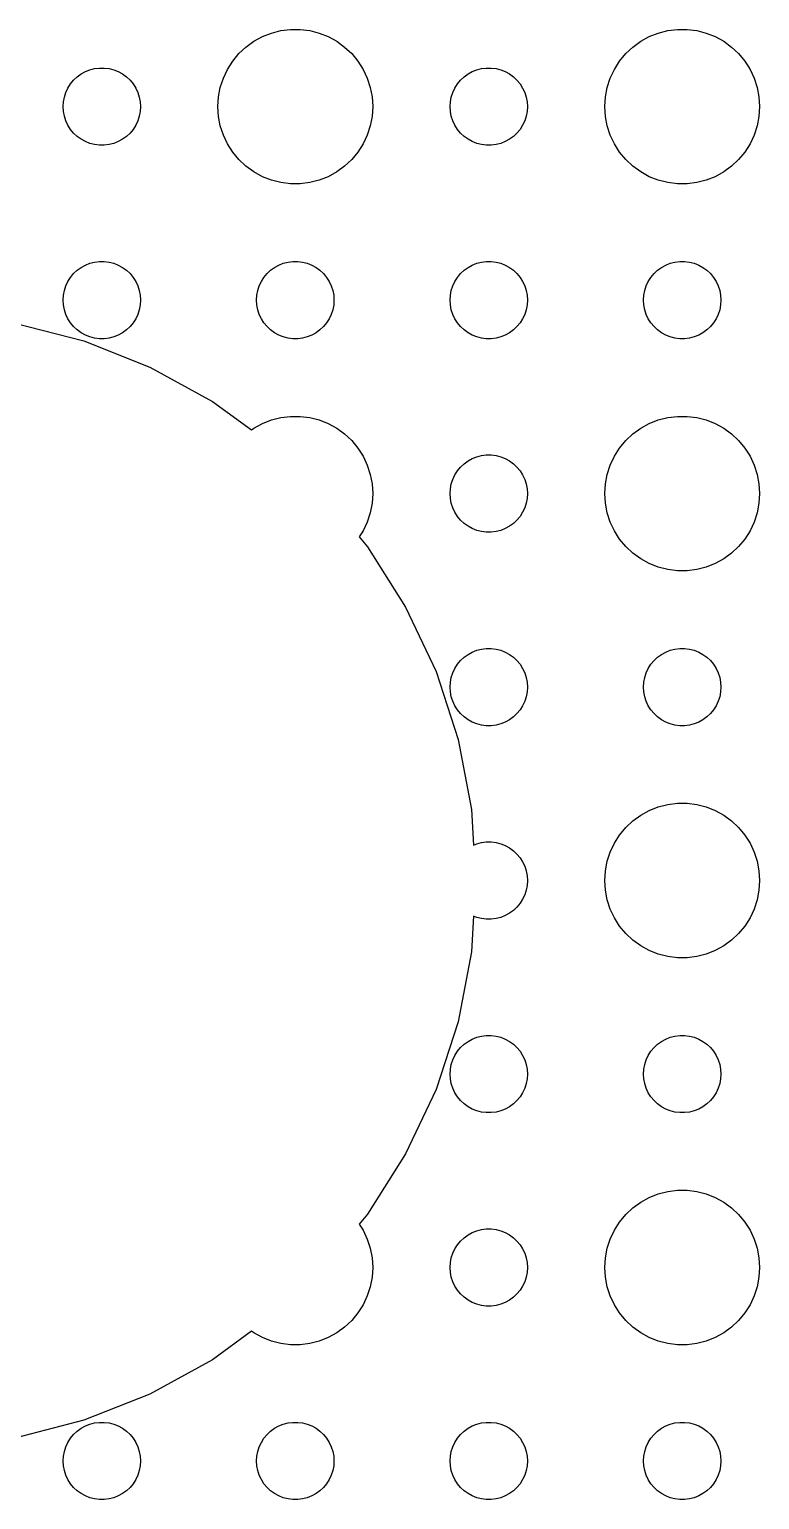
# Model space of a CAD drawing. Header units: metres. Extents: x -97 to 97, y -97 to 97.
# Drawn here: x 4.7 to 33, y -24 to 33 of the extents above; entities that cross this region are included whole.
import ezdxf

# ---------------------------------------------------------------- set-up
doc = ezdxf.new("R2010")
doc.units = ezdxf.units.M

msp = doc.modelspace()

# ---------------------------------------------------------------- linework, layer by layer
for p, q in [((13.0877, 32.3115), (13.3925, 32.533)), ((13.3925, 32.533), (13.7227, 32.7145)), ((13.7227, 32.7145), (14.0729, 32.8532)), ((14.0729, 32.8532), (14.4379, 32.9469)), ((14.4379, 32.9469), (14.8116, 32.9941)), ((14.8116, 32.9941), (15.1884, 32.9941)), ((15.1884, 32.9941), (15.5621, 32.9469)), ((15.5621, 32.9469), (15.927, 32.8532)), ((15.927, 32.8532), (16.2773, 32.7145)), ((16.2773, 32.7145), (16.6075, 32.533)), ((16.6075, 32.533), (16.9123, 32.3115)), ((28.0877, 32.3115), (28.3925, 32.533)), ((28.3925, 32.533), (28.7227, 32.7145)), ((28.7227, 32.7145), (29.0729, 32.8532)), ((29.0729, 32.8532), (29.4379, 32.9469)), ((29.4379, 32.9469), (29.8116, 32.9941)), ((29.8116, 32.9941), (30.1884, 32.9941)), ((30.1884, 32.9941), (30.5621, 32.9469)), ((30.5621, 32.9469), (30.927, 32.8532)), ((30.927, 32.8532), (31.2773, 32.7145)), ((31.2773, 32.7145), (31.6075, 32.533)), ((31.6075, 32.533), (31.9123, 32.3115)), ((12.5729, 31.7634), (12.8131, 32.0536)), ((12.8131, 32.0536), (13.0877, 32.3115)), ((16.9123, 32.3115), (17.1869, 32.0536)), ((17.1869, 32.0536), (17.427, 31.7634)), ((27.5729, 31.7634), (27.8131, 32.0536)), ((27.8131, 32.0536), (28.0877, 32.3115)), ((31.9123, 32.3115), (32.1869, 32.0536)), ((32.1869, 32.0536), (32.427, 31.7634)), ((6.69626, 31.2665), (6.86133, 31.3572)), ((6.86133, 31.3572), (7.03647, 31.4266)), ((7.03647, 31.4266), (7.21892, 31.4734)), ((7.21892, 31.4734), (7.40581, 31.497)), ((7.40581, 31.497), (7.59418, 31.497)), ((7.59418, 31.497), (7.78107, 31.4734)), ((7.78107, 31.4734), (7.96352, 31.4266)), ((7.96352, 31.4266), (8.13866, 31.3572)), ((8.13866, 31.3572), (8.30373, 31.2665)), ((12.2107, 31.1044), (12.3711, 31.4453)), ((12.3711, 31.4453), (12.5729, 31.7634)), ((17.427, 31.7634), (17.6289, 31.4453)), ((17.6289, 31.4453), (17.7893, 31.1044)), ((21.6963, 31.2665), (21.8613, 31.3572)), ((21.8613, 31.3572), (22.0365, 31.4266)), ((22.0365, 31.4266), (22.2189, 31.4734)), ((22.2189, 31.4734), (22.4058, 31.497)), ((22.4058, 31.497), (22.5942, 31.497)), ((22.5942, 31.497), (22.7811, 31.4734)), ((22.7811, 31.4734), (22.9635, 31.4266)), ((22.9635, 31.4266), (23.1387, 31.3572)), ((23.1387, 31.3572), (23.3037, 31.2665)), ((27.2107, 31.1044), (27.3711, 31.4453)), ((27.3711, 31.4453), (27.5729, 31.7634)), ((32.427, 31.7634), (32.6289, 31.4453)), ((32.6289, 31.4453), (32.7893, 31.1044)), ((6.18553, 30.7226), (6.28647, 30.8817)), ((6.28647, 30.8817), (6.40654, 31.0268)), ((6.40654, 31.0268), (6.54385, 31.1558)), ((6.54385, 31.1558), (6.69626, 31.2665)), ((8.30373, 31.2665), (8.45613, 31.1558)), ((8.45613, 31.1558), (8.59344, 31.0268)), ((8.59344, 31.0268), (8.71352, 30.8817)), ((8.71352, 30.8817), (8.81445, 30.7226)), ((12.0942, 30.7461), (12.2107, 31.1044)), ((17.7893, 31.1044), (17.9057, 30.7461)), ((21.1855, 30.7226), (21.2865, 30.8817)), ((21.2865, 30.8817), (21.4065, 31.0268)), ((21.4065, 31.0268), (21.5439, 31.1558)), ((21.5439, 31.1558), (21.6963, 31.2665)), ((23.3037, 31.2665), (23.4561, 31.1558)), ((23.4561, 31.1558), (23.5934, 31.0268)), ((23.5934, 31.0268), (23.7135, 30.8817)), ((23.7135, 30.8817), (23.8145, 30.7226)), ((27.0942, 30.7461), (27.2107, 31.1044)), ((32.7893, 31.1044), (32.9057, 30.7461)), ((6.01183, 30.188), (6.04712, 30.373)), ((6.04712, 30.373), (6.10533, 30.5522)), ((6.10533, 30.5522), (6.18553, 30.7226)), ((8.81445, 30.7226), (8.89465, 30.5522)), ((8.89465, 30.5522), (8.95287, 30.373)), ((8.95287, 30.373), (8.98816, 30.188)), ((12, 30), (12.0237, 30.376)), ((12.0237, 30.376), (12.0942, 30.7461)), ((17.9057, 30.7461), (17.9763, 30.376)), ((17.9763, 30.376), (18, 30)), ((21.0118, 30.188), (21.0471, 30.373)), ((21.0471, 30.373), (21.1053, 30.5522)), ((21.1053, 30.5522), (21.1855, 30.7226)), ((23.8145, 30.7226), (23.8947, 30.5522)), ((23.8947, 30.5522), (23.9529, 30.373)), ((23.9529, 30.373), (23.9882, 30.188)), ((27, 30), (27.0237, 30.376)), ((27.0237, 30.376), (27.0942, 30.7461)), ((32.9057, 30.7461), (32.9763, 30.376)), ((32.9763, 30.376), (33, 30)), ((6, 30), (6.01183, 30.188)), ((6.01183, 29.812), (6, 30)), ((6.04712, 29.627), (6.01183, 29.812)), ((8.98816, 29.812), (8.95287, 29.627)), ((8.98816, 30.188), (9, 30)), ((9, 30), (8.98816, 29.812)), ((12.0237, 29.624), (12, 30)), ((18, 30), (17.9763, 29.624)), ((21, 30), (21.0118, 30.188)), ((21.0118, 29.812), (21, 30)), ((21.0471, 29.627), (21.0118, 29.812)), ((23.9882, 29.812), (23.9529, 29.627)), ((23.9882, 30.188), (24, 30)), ((24, 30), (23.9882, 29.812)), ((27.0237, 29.624), (27, 30)), ((33, 30), (32.9763, 29.624)), ((6.10533, 29.4478), (6.04712, 29.627)), ((6.18553, 29.2774), (6.10533, 29.4478)), ((6.28647, 29.1183), (6.18553, 29.2774)), ((6.40654, 28.9732), (6.28647, 29.1183)), ((8.71352, 29.1183), (8.59344, 28.9732)), ((8.81445, 29.2774), (8.71352, 29.1183)), ((8.89465, 29.4478), (8.81445, 29.2774)), ((8.95287, 29.627), (8.89465, 29.4478)), ((12.0942, 29.2539), (12.0237, 29.624)), ((12.2107, 28.8956), (12.0942, 29.2539)), ((17.9057, 29.2539), (17.7893, 28.8956)), ((17.9763, 29.624), (17.9057, 29.2539)), ((21.1053, 29.4478), (21.0471, 29.627)), ((21.1855, 29.2774), (21.1053, 29.4478)), ((21.2865, 29.1183), (21.1855, 29.2774)), ((21.4065, 28.9732), (21.2865, 29.1183)), ((23.7135, 29.1183), (23.5934, 28.9732)), ((23.8145, 29.2774), (23.7135, 29.1183)), ((23.8947, 29.4478), (23.8145, 29.2774)), ((23.9529, 29.627), (23.8947, 29.4478)), ((27.0942, 29.2539), (27.0237, 29.624)), ((27.2107, 28.8956), (27.0942, 29.2539)), ((32.9057, 29.2539), (32.7893, 28.8956)), ((32.9763, 29.624), (32.9057, 29.2539)), ((6.54385, 28.8442), (6.40654, 28.9732)), ((6.69626, 28.7335), (6.54385, 28.8442)), ((6.86133, 28.6427), (6.69626, 28.7335)), ((7.03647, 28.5734), (6.86133, 28.6427)), ((7.21892, 28.5266), (7.03647, 28.5734)), ((7.40581, 28.503), (7.21892, 28.5266)), ((7.59418, 28.503), (7.40581, 28.503)), ((7.78107, 28.5266), (7.59418, 28.503)), ((7.96352, 28.5734), (7.78107, 28.5266)), ((8.13866, 28.6427), (7.96352, 28.5734)), ((8.30373, 28.7335), (8.13866, 28.6427)), ((8.45613, 28.8442), (8.30373, 28.7335)), ((8.59344, 28.9732), (8.45613, 28.8442)), ((12.3711, 28.5547), (12.2107, 28.8956)), ((12.5729, 28.2366), (12.3711, 28.5547)), ((17.6289, 28.5547), (17.427, 28.2366)), ((17.7893, 28.8956), (17.6289, 28.5547)), ((21.5439, 28.8442), (21.4065, 28.9732)), ((21.6963, 28.7335), (21.5439, 28.8442)), ((21.8613, 28.6427), (21.6963, 28.7335)), ((22.0365, 28.5734), (21.8613, 28.6427)), ((22.2189, 28.5266), (22.0365, 28.5734)), ((22.4058, 28.503), (22.2189, 28.5266)), ((22.5942, 28.503), (22.4058, 28.503)), ((22.7811, 28.5266), (22.5942, 28.503)), ((22.9635, 28.5734), (22.7811, 28.5266)), ((23.1387, 28.6427), (22.9635, 28.5734)), ((23.3037, 28.7335), (23.1387, 28.6427)), ((23.4561, 28.8442), (23.3037, 28.7335)), ((23.5934, 28.9732), (23.4561, 28.8442)), ((27.3711, 28.5547), (27.2107, 28.8956)), ((27.5729, 28.2366), (27.3711, 28.5547)), ((32.6289, 28.5547), (32.427, 28.2366)), ((32.7893, 28.8956), (32.6289, 28.5547)), ((12.8131, 27.9464), (12.5729, 28.2366)), ((13.0877, 27.6884), (12.8131, 27.9464)), ((17.1869, 27.9464), (16.9123, 27.6884)), ((17.427, 28.2366), (17.1869, 27.9464)), ((27.8131, 27.9464), (27.5729, 28.2366)), ((28.0877, 27.6884), (27.8131, 27.9464)), ((32.1869, 27.9464), (31.9123, 27.6884)), ((32.427, 28.2366), (32.1869, 27.9464)), ((13.3925, 27.467), (13.0877, 27.6884)), ((13.7227, 27.2855), (13.3925, 27.467)), ((16.6075, 27.467), (16.2773, 27.2855)), ((16.9123, 27.6884), (16.6075, 27.467)), ((28.3925, 27.467), (28.0877, 27.6884)), ((28.7227, 27.2855), (28.3925, 27.467)), ((31.6075, 27.467), (31.2773, 27.2855)), ((31.9123, 27.6884), (31.6075, 27.467)), ((14.0729, 27.1468), (13.7227, 27.2855)), ((14.4379, 27.0531), (14.0729, 27.1468)), ((14.8116, 27.0059), (14.4379, 27.0531)), ((15.1884, 27.0059), (14.8116, 27.0059)), ((15.5621, 27.0531), (15.1884, 27.0059)), ((15.927, 27.1468), (15.5621, 27.0531)), ((16.2773, 27.2855), (15.927, 27.1468)), ((29.0729, 27.1468), (28.7227, 27.2855)), ((29.4379, 27.0531), (29.0729, 27.1468)), ((29.8116, 27.0059), (29.4379, 27.0531)), ((30.1884, 27.0059), (29.8116, 27.0059)), ((30.5621, 27.0531), (30.1884, 27.0059)), ((30.927, 27.1468), (30.5621, 27.0531)), ((31.2773, 27.2855), (30.927, 27.1468)), ((7.03647, 23.9266), (7.21892, 23.9734)), ((7.21892, 23.9734), (7.40581, 23.997)), ((7.40581, 23.997), (7.59418, 23.997)), ((7.59418, 23.997), (7.78107, 23.9734)), ((7.78107, 23.9734), (7.96352, 23.9266)), ((14.5365, 23.9266), (14.7189, 23.9734)), ((14.7189, 23.9734), (14.9058, 23.997)), ((14.9058, 23.997), (15.0942, 23.997)), ((15.0942, 23.997), (15.2811, 23.9734)), ((15.2811, 23.9734), (15.4635, 23.9266)), ((22.0365, 23.9266), (22.2189, 23.9734)), ((22.2189, 23.9734), (22.4058, 23.997)), ((22.4058, 23.997), (22.5942, 23.997)), ((22.5942, 23.997), (22.7811, 23.9734)), ((22.7811, 23.9734), (22.9635, 23.9266)), ((29.5365, 23.9266), (29.7189, 23.9734)), ((29.7189, 23.9734), (29.9058, 23.997)), ((29.9058, 23.997), (30.0942, 23.997)), ((30.0942, 23.997), (30.2811, 23.9734)), ((30.2811, 23.9734), (30.4635, 23.9266)), ((6.18553, 23.2226), (6.28647, 23.3817)), ((6.28647, 23.3817), (6.40654, 23.5268)), ((6.40654, 23.5268), (6.54385, 23.6558)), ((6.54385, 23.6558), (6.69626, 23.7665)), ((6.69626, 23.7665), (6.86133, 23.8572)), ((6.86133, 23.8572), (7.03647, 23.9266)), ((7.96352, 23.9266), (8.13866, 23.8572)), ((8.13866, 23.8572), (8.30373, 23.7665)), ((8.30373, 23.7665), (8.45613, 23.6558)), ((8.45613, 23.6558), (8.59344, 23.5268)), ((8.59344, 23.5268), (8.71352, 23.3817)), ((8.71352, 23.3817), (8.81445, 23.2226)), ((13.6855, 23.2226), (13.7865, 23.3817)), ((13.7865, 23.3817), (13.9065, 23.5268)), ((13.9065, 23.5268), (14.0439, 23.6558)), ((14.0439, 23.6558), (14.1963, 23.7665)), ((14.1963, 23.7665), (14.3613, 23.8572)), ((14.3613, 23.8572), (14.5365, 23.9266)), ((15.4635, 23.9266), (15.6387, 23.8572)), ((15.6387, 23.8572), (15.8037, 23.7665)), ((15.8037, 23.7665), (15.9561, 23.6558)), ((15.9561, 23.6558), (16.0934, 23.5268)), ((16.0934, 23.5268), (16.2135, 23.3817)), ((16.2135, 23.3817), (16.3145, 23.2226)), ((21.1855, 23.2226), (21.2865, 23.3817)), ((21.2865, 23.3817), (21.4065, 23.5268)), ((21.4065, 23.5268), (21.5439, 23.6558)), ((21.5439, 23.6558), (21.6963, 23.7665)), ((21.6963, 23.7665), (21.8613, 23.8572)), ((21.8613, 23.8572), (22.0365, 23.9266)), ((22.9635, 23.9266), (23.1387, 23.8572)), ((23.1387, 23.8572), (23.3037, 23.7665)), ((23.3037, 23.7665), (23.4561, 23.6558)), ((23.4561, 23.6558), (23.5934, 23.5268)), ((23.5934, 23.5268), (23.7135, 23.3817)), ((23.7135, 23.3817), (23.8145, 23.2226)), ((28.6855, 23.2226), (28.7865, 23.3817)), ((28.7865, 23.3817), (28.9065, 23.5268)), ((28.9065, 23.5268), (29.0439, 23.6558)), ((29.0439, 23.6558), (29.1963, 23.7665)), ((29.1963, 23.7665), (29.3613, 23.8572)), ((29.3613, 23.8572), (29.5365, 23.9266)), ((30.4635, 23.9266), (30.6387, 23.8572)), ((30.6387, 23.8572), (30.8037, 23.7665)), ((30.8037, 23.7665), (30.9561, 23.6558)), ((30.9561, 23.6558), (31.0934, 23.5268)), ((31.0934, 23.5268), (31.2135, 23.3817)), ((31.2135, 23.3817), (31.3145, 23.2226)), ((6.01183, 22.688), (6.04712, 22.873)), ((6.04712, 22.873), (6.10533, 23.0522)), ((6.10533, 23.0522), (6.18553, 23.2226)), ((8.81445, 23.2226), (8.89465, 23.0522)), ((8.89465, 23.0522), (8.95287, 22.873)), ((8.95287, 22.873), (8.98816, 22.688)), ((13.5118, 22.688), (13.5471, 22.873)), ((13.5471, 22.873), (13.6053, 23.0522)), ((13.6053, 23.0522), (13.6855, 23.2226)), ((16.3145, 23.2226), (16.3947, 23.0522)), ((16.3947, 23.0522), (16.4529, 22.873)), ((16.4529, 22.873), (16.4882, 22.688)), ((21.0118, 22.688), (21.0471, 22.873)), ((21.0471, 22.873), (21.1053, 23.0522)), ((21.1053, 23.0522), (21.1855, 23.2226)), ((23.8145, 23.2226), (23.8947, 23.0522)), ((23.8947, 23.0522), (23.9529, 22.873)), ((23.9529, 22.873), (23.9882, 22.688)), ((28.5118, 22.688), (28.5471, 22.873)), ((28.5471, 22.873), (28.6053, 23.0522)), ((28.6053, 23.0522), (28.6855, 23.2226)), ((31.3145, 23.2226), (31.3947, 23.0522)), ((31.3947, 23.0522), (31.4529, 22.873)), ((31.4529, 22.873), (31.4882, 22.688)), ((6, 22.5), (6.01183, 22.688)), ((6.01183, 22.312), (6, 22.5)), ((6.04712, 22.127), (6.01183, 22.312)), ((8.98816, 22.312), (8.95287, 22.127)), ((8.98816, 22.688), (9, 22.5)), ((9, 22.5), (8.98816, 22.312)), ((13.5, 22.5), (13.5118, 22.688)), ((13.5118, 22.312), (13.5, 22.5)), ((13.5471, 22.127), (13.5118, 22.312)), ((16.4882, 22.312), (16.4529, 22.127)), ((16.4882, 22.688), (16.5, 22.5)), ((16.5, 22.5), (16.4882, 22.312)), ((21, 22.5), (21.0118, 22.688)), ((21.0118, 22.312), (21, 22.5)), ((21.0471, 22.127), (21.0118, 22.312)), ((23.9882, 22.312), (23.9529, 22.127)), ((23.9882, 22.688), (24, 22.5)), ((24, 22.5), (23.9882, 22.312)), ((28.5, 22.5), (28.5118, 22.688)), ((28.5118, 22.312), (28.5, 22.5)), ((28.5471, 22.127), (28.5118, 22.312)), ((31.4882, 22.312), (31.4529, 22.127)), ((31.4882, 22.688), (31.5, 22.5)), ((31.5, 22.5), (31.4882, 22.312)), ((6.10533, 21.9478), (6.04712, 22.127)), ((6.18553, 21.7774), (6.10533, 21.9478)), ((6.28647, 21.6183), (6.18553, 21.7774)), ((8.81445, 21.7774), (8.71352, 21.6183)), ((8.89465, 21.9478), (8.81445, 21.7774)), ((8.95287, 22.127), (8.89465, 21.9478)), ((13.6053, 21.9478), (13.5471, 22.127)), ((13.6855, 21.7774), (13.6053, 21.9478)), ((13.7865, 21.6183), (13.6855, 21.7774)), ((16.3145, 21.7774), (16.2135, 21.6183)), ((16.3947, 21.9478), (16.3145, 21.7774)), ((16.4529, 22.127), (16.3947, 21.9478)), ((21.1053, 21.9478), (21.0471, 22.127)), ((21.1855, 21.7774), (21.1053, 21.9478)), ((21.2865, 21.6183), (21.1855, 21.7774)), ((23.8145, 21.7774), (23.7135, 21.6183)), ((23.8947, 21.9478), (23.8145, 21.7774)), ((23.9529, 22.127), (23.8947, 21.9478)), ((28.6053, 21.9478), (28.5471, 22.127)), ((28.6855, 21.7774), (28.6053, 21.9478)), ((28.7865, 21.6183), (28.6855, 21.7774)), ((31.3145, 21.7774), (31.2135, 21.6183)), ((31.3947, 21.9478), (31.3145, 21.7774)), ((31.4529, 22.127), (31.3947, 21.9478)), ((4.12238, 21.6103), (6.79837, 20.9232)), ((6.40654, 21.4732), (6.28647, 21.6183)), ((6.54385, 21.3442), (6.40654, 21.4732)), ((6.69626, 21.2335), (6.54385, 21.3442)), ((6.86133, 21.1427), (6.69626, 21.2335)), ((7.03647, 21.0734), (6.86133, 21.1427)), ((8.13866, 21.1427), (7.96352, 21.0734)), ((8.30373, 21.2335), (8.13866, 21.1427)), ((8.45613, 21.3442), (8.30373, 21.2335)), ((8.59344, 21.4732), (8.45613, 21.3442)), ((8.71352, 21.6183), (8.59344, 21.4732)), ((13.9065, 21.4732), (13.7865, 21.6183)), ((14.0439, 21.3442), (13.9065, 21.4732)), ((14.1963, 21.2335), (14.0439, 21.3442)), ((14.3613, 21.1427), (14.1963, 21.2335)), ((14.5365, 21.0734), (14.3613, 21.1427)), ((15.6387, 21.1427), (15.4635, 21.0734)), ((15.8037, 21.2335), (15.6387, 21.1427)), ((15.9561, 21.3442), (15.8037, 21.2335)), ((16.0934, 21.4732), (15.9561, 21.3442)), ((16.2135, 21.6183), (16.0934, 21.4732)), ((21.4065, 21.4732), (21.2865, 21.6183)), ((21.5439, 21.3442), (21.4065, 21.4732)), ((21.6963, 21.2335), (21.5439, 21.3442)), ((21.8613, 21.1427), (21.6963, 21.2335)), ((22.0365, 21.0734), (21.8613, 21.1427)), ((23.1387, 21.1427), (22.9635, 21.0734)), ((23.3037, 21.2335), (23.1387, 21.1427)), ((23.4561, 21.3442), (23.3037, 21.2335)), ((23.5934, 21.4732), (23.4561, 21.3442)), ((23.7135, 21.6183), (23.5934, 21.4732)), ((28.9065, 21.4732), (28.7865, 21.6183)), ((29.0439, 21.3442), (28.9065, 21.4732)), ((29.1963, 21.2335), (29.0439, 21.3442)), ((29.3613, 21.1427), (29.1963, 21.2335)), ((29.5365, 21.0734), (29.3613, 21.1427)), ((30.6387, 21.1427), (30.4635, 21.0734)), ((30.8037, 21.2335), (30.6387, 21.1427)), ((30.9561, 21.3442), (30.8037, 21.2335)), ((31.0934, 21.4732), (30.9561, 21.3442)), ((31.2135, 21.6183), (31.0934, 21.4732)), ((6.79837, 20.9232), (9.36714, 19.9062)), ((7.21892, 21.0266), (7.03647, 21.0734)), ((7.40581, 21.003), (7.21892, 21.0266)), ((7.59418, 21.003), (7.40581, 21.003)), ((7.78107, 21.0266), (7.59418, 21.003)), ((7.96352, 21.0734), (7.78107, 21.0266)), ((14.7189, 21.0266), (14.5365, 21.0734)), ((14.9058, 21.003), (14.7189, 21.0266)), ((15.0942, 21.003), (14.9058, 21.003)), ((15.2811, 21.0266), (15.0942, 21.003)), ((15.4635, 21.0734), (15.2811, 21.0266)), ((22.2189, 21.0266), (22.0365, 21.0734)), ((22.4058, 21.003), (22.2189, 21.0266)), ((22.5942, 21.003), (22.4058, 21.003)), ((22.7811, 21.0266), (22.5942, 21.003)), ((22.9635, 21.0734), (22.7811, 21.0266)), ((29.7189, 21.0266), (29.5365, 21.0734)), ((29.9058, 21.003), (29.7189, 21.0266)), ((30.0942, 21.003), (29.9058, 21.003)), ((30.2811, 21.0266), (30.0942, 21.003)), ((30.4635, 21.0734), (30.2811, 21.0266)), ((9.36714, 19.9062), (11.7882, 18.5752)), ((11.7882, 18.5752), (13.3076, 17.4713)), ((13.3925, 17.533), (13.7227, 17.7145)), ((13.7227, 17.7145), (14.0729, 17.8532)), ((14.0729, 17.8532), (14.4379, 17.9469)), ((14.4379, 17.9469), (14.8116, 17.9941)), ((14.8116, 17.9941), (15.1884, 17.9941)), ((15.1884, 17.9941), (15.5621, 17.9469)), ((15.5621, 17.9469), (15.927, 17.8532)), ((15.927, 17.8532), (16.2773, 17.7145)), ((16.2773, 17.7145), (16.6075, 17.533)), ((28.3925, 17.533), (28.7227, 17.7145)), ((28.7227, 17.7145), (29.0729, 17.8532)), ((29.0729, 17.8532), (29.4379, 17.9469)), ((29.4379, 17.9469), (29.8116, 17.9941)), ((29.8116, 17.9941), (30.1884, 17.9941)), ((30.1884, 17.9941), (30.5621, 17.9469)), ((30.5621, 17.9469), (30.927, 17.8532)), ((30.927, 17.8532), (31.2773, 17.7145)), ((31.2773, 17.7145), (31.6075, 17.533)), ((13.3076, 17.4713), (13.3925, 17.533)), ((16.6075, 17.533), (16.9123, 17.3115)), ((16.9123, 17.3115), (17.1869, 17.0536)), ((27.8131, 17.0536), (28.0877, 17.3115)), ((28.0877, 17.3115), (28.3925, 17.533)), ((31.6075, 17.533), (31.9123, 17.3115)), ((31.9123, 17.3115), (32.1869, 17.0536)), ((17.1869, 17.0536), (17.427, 16.7634)), ((17.427, 16.7634), (17.6289, 16.4453)), ((27.3711, 16.4453), (27.5729, 16.7634)), ((27.5729, 16.7634), (27.8131, 17.0536)), ((32.1869, 17.0536), (32.427, 16.7634)), ((32.427, 16.7634), (32.6289, 16.4453)), ((17.6289, 16.4453), (17.7893, 16.1044)), ((17.7893, 16.1044), (17.9057, 15.7461)), ((21.2865, 15.8817), (21.4065, 16.0268)), ((21.4065, 16.0268), (21.5439, 16.1558)), ((21.5439, 16.1558), (21.6963, 16.2665)), ((21.6963, 16.2665), (21.8613, 16.3572)), ((21.8613, 16.3572), (22.0365, 16.4266)), ((22.0365, 16.4266), (22.2189, 16.4734)), ((22.2189, 16.4734), (22.4058, 16.497)), ((22.4058, 16.497), (22.5942, 16.497)), ((22.5942, 16.497), (22.7811, 16.4734)), ((22.7811, 16.4734), (22.9635, 16.4266)), ((22.9635, 16.4266), (23.1387, 16.3572)), ((23.1387, 16.3572), (23.3037, 16.2665)), ((23.3037, 16.2665), (23.4561, 16.1558)), ((23.4561, 16.1558), (23.5934, 16.0268)), ((23.5934, 16.0268), (23.7135, 15.8817)), ((27.0942, 15.7461), (27.2107, 16.1044)), ((27.2107, 16.1044), (27.3711, 16.4453)), ((32.6289, 16.4453), (32.7893, 16.1044)), ((32.7893, 16.1044), (32.9057, 15.7461)), ((17.9057, 15.7461), (17.9763, 15.376)), ((21.0471, 15.373), (21.1053, 15.5522)), ((21.1053, 15.5522), (21.1855, 15.7226)), ((21.1855, 15.7226), (21.2865, 15.8817)), ((23.7135, 15.8817), (23.8145, 15.7226)), ((23.8145, 15.7226), (23.8947, 15.5522)), ((23.8947, 15.5522), (23.9529, 15.373)), ((27.0237, 15.376), (27.0942, 15.7461)), ((32.9057, 15.7461), (32.9763, 15.376)), ((17.9763, 15.376), (18, 15)), ((18, 15), (17.9763, 14.624)), ((21, 15), (21.0118, 15.188)), ((21.0118, 14.812), (21, 15)), ((21.0118, 15.188), (21.0471, 15.373)), ((23.9529, 15.373), (23.9882, 15.188)), ((23.9882, 15.188), (24, 15)), ((24, 15), (23.9882, 14.812)), ((27, 15), (27.0237, 15.376)), ((27.0237, 14.624), (27, 15)), ((32.9763, 15.376), (33, 15)), ((33, 15), (32.9763, 14.624)), ((17.9057, 14.2539), (17.7893, 13.8956)), ((17.9763, 14.624), (17.9057, 14.2539)), ((21.0471, 14.627), (21.0118, 14.812)), ((21.1053, 14.4478), (21.0471, 14.627)), ((21.1855, 14.2774), (21.1053, 14.4478)), ((21.2865, 14.1183), (21.1855, 14.2774)), ((23.8145, 14.2774), (23.7135, 14.1183)), ((23.8947, 14.4478), (23.8145, 14.2774)), ((23.9529, 14.627), (23.8947, 14.4478)), ((23.9882, 14.812), (23.9529, 14.627)), ((27.0942, 14.2539), (27.0237, 14.624)), ((27.2107, 13.8956), (27.0942, 14.2539)), ((32.9057, 14.2539), (32.7893, 13.8956)), ((32.9763, 14.624), (32.9057, 14.2539)), ((17.7893, 13.8956), (17.6289, 13.5547)), ((21.4065, 13.9732), (21.2865, 14.1183)), ((21.5439, 13.8442), (21.4065, 13.9732)), ((21.6963, 13.7335), (21.5439, 13.8442)), ((21.8613, 13.6427), (21.6963, 13.7335)), ((23.3037, 13.7335), (23.1387, 13.6427)), ((23.4561, 13.8442), (23.3037, 13.7335)), ((23.5934, 13.9732), (23.4561, 13.8442)), ((23.7135, 14.1183), (23.5934, 13.9732)), ((27.3711, 13.5547), (27.2107, 13.8956)), ((32.7893, 13.8956), (32.6289, 13.5547)), ((17.6289, 13.5547), (17.4786, 13.3178)), ((17.4786, 13.3178), (17.7984, 12.9313)), ((22.0365, 13.5734), (21.8613, 13.6427)), ((22.2189, 13.5266), (22.0365, 13.5734)), ((22.4058, 13.5029), (22.2189, 13.5266)), ((22.5942, 13.5029), (22.4058, 13.5029)), ((22.7811, 13.5266), (22.5942, 13.5029)), ((22.9635, 13.5734), (22.7811, 13.5266)), ((23.1387, 13.6427), (22.9635, 13.5734)), ((27.5729, 13.2366), (27.3711, 13.5547)), ((27.8131, 12.9464), (27.5729, 13.2366)), ((32.427, 13.2366), (32.1869, 12.9464)), ((32.6289, 13.5547), (32.427, 13.2366)), ((17.7984, 12.9313), (19.2787, 10.5986)), ((28.0877, 12.6884), (27.8131, 12.9464)), ((28.3925, 12.467), (28.0877, 12.6884)), ((31.9123, 12.6884), (31.6075, 12.467)), ((32.1869, 12.9464), (31.9123, 12.6884)), ((28.7227, 12.2855), (28.3925, 12.467)), ((29.0729, 12.1468), (28.7227, 12.2855)), ((29.4379, 12.0531), (29.0729, 12.1468)), ((29.8116, 12.0059), (29.4379, 12.0531)), ((30.1884, 12.0059), (29.8116, 12.0059)), ((30.5621, 12.0531), (30.1884, 12.0059)), ((30.927, 12.1468), (30.5621, 12.0531)), ((31.2773, 12.2855), (30.927, 12.1468)), ((31.6075, 12.467), (31.2773, 12.2855)), ((19.2787, 10.5986), (20.4551, 8.09874)), ((21.4065, 8.52681), (21.5439, 8.65576)), ((21.5439, 8.65576), (21.6963, 8.76648)), ((21.6963, 8.76648), (21.8613, 8.85724)), ((21.8613, 8.85724), (22.0365, 8.92657)), ((22.0365, 8.92657), (22.2189, 8.97342)), ((22.2189, 8.97342), (22.4058, 8.99704)), ((22.4058, 8.99704), (22.5942, 8.99704)), ((22.5942, 8.99704), (22.7811, 8.97342)), ((22.7811, 8.97342), (22.9635, 8.92657)), ((22.9635, 8.92657), (23.1387, 8.85724)), ((23.1387, 8.85724), (23.3037, 8.76648)), ((23.3037, 8.76648), (23.4561, 8.65576)), ((23.4561, 8.65576), (23.5934, 8.52681)), ((28.9065, 8.52681), (29.0439, 8.65576)), ((29.0439, 8.65576), (29.1963, 8.76648)), ((29.1963, 8.76648), (29.3613, 8.85724)), ((29.3613, 8.85724), (29.5365, 8.92657)), ((29.5365, 8.92657), (29.7189, 8.97342)), ((29.7189, 8.97342), (29.9058, 8.99704)), ((29.9058, 8.99704), (30.0942, 8.99704)), ((30.0942, 8.99704), (30.2811, 8.97342)), ((30.2811, 8.97342), (30.4635, 8.92657)), ((30.4635, 8.92657), (30.6387, 8.85724)), ((30.6387, 8.85724), (30.8037, 8.76648)), ((30.8037, 8.76648), (30.9561, 8.65576)), ((30.9561, 8.65576), (31.0934, 8.52681)), ((20.4551, 8.09874), (21.3088, 5.47118)), ((21.0471, 7.87303), (21.1053, 8.05219)), ((21.1053, 8.05219), (21.1855, 8.22263)), ((21.1855, 8.22263), (21.2865, 8.38167)), ((21.2865, 8.38167), (21.4065, 8.52681)), ((23.5934, 8.52681), (23.7135, 8.38167)), ((23.7135, 8.38167), (23.8145, 8.22263)), ((23.8145, 8.22263), (23.8947, 8.05219)), ((23.8947, 8.05219), (23.9529, 7.87303)), ((28.5471, 7.87303), (28.6053, 8.05219)), ((28.6053, 8.05219), (28.6855, 8.22263)), ((28.6855, 8.22263), (28.7865, 8.38167)), ((28.7865, 8.38167), (28.9065, 8.52681)), ((31.0934, 8.52681), (31.2135, 8.38167)), ((31.2135, 8.38167), (31.3145, 8.22263)), ((31.3145, 8.22263), (31.3947, 8.05219)), ((31.3947, 8.05219), (31.4529, 7.87303)), ((21, 7.5), (21.0118, 7.68799)), ((21.0118, 7.312), (21, 7.5)), ((21.0118, 7.68799), (21.0471, 7.87303)), ((23.9529, 7.87303), (23.9882, 7.68799)), ((23.9882, 7.68799), (24, 7.5)), ((24, 7.5), (23.9882, 7.312)), ((28.5, 7.5), (28.5118, 7.68799)), ((28.5118, 7.312), (28.5, 7.5)), ((28.5118, 7.68799), (28.5471, 7.87303)), ((31.4529, 7.87303), (31.4882, 7.68799)), ((31.4882, 7.68799), (31.5, 7.5)), ((31.5, 7.5), (31.4882, 7.312)), ((21.0471, 7.12695), (21.0118, 7.312)), ((21.1053, 6.9478), (21.0471, 7.12695)), ((21.1855, 6.77736), (21.1053, 6.9478)), ((23.8947, 6.9478), (23.8145, 6.77736)), ((23.9529, 7.12695), (23.8947, 6.9478)), ((23.9882, 7.312), (23.9529, 7.12695)), ((28.5471, 7.12695), (28.5118, 7.312)), ((28.6053, 6.9478), (28.5471, 7.12695)), ((28.6855, 6.77736), (28.6053, 6.9478)), ((31.3947, 6.9478), (31.3145, 6.77736)), ((31.4529, 7.12695), (31.3947, 6.9478)), ((31.4882, 7.312), (31.4529, 7.12695)), ((21.2865, 6.61832), (21.1855, 6.77736)), ((21.4065, 6.47318), (21.2865, 6.61832)), ((21.5439, 6.34422), (21.4065, 6.47318)), ((21.6963, 6.23351), (21.5439, 6.34422)), ((23.4561, 6.34422), (23.3037, 6.23351)), ((23.5934, 6.47318), (23.4561, 6.34422)), ((23.7135, 6.61832), (23.5934, 6.47318)), ((23.8145, 6.77736), (23.7135, 6.61832)), ((28.7865, 6.61832), (28.6855, 6.77736)), ((28.9065, 6.47318), (28.7865, 6.61832)), ((29.0439, 6.34422), (28.9065, 6.47318)), ((29.1963, 6.23351), (29.0439, 6.34422)), ((30.9561, 6.34422), (30.8037, 6.23351)), ((31.0934, 6.47318), (30.9561, 6.34422)), ((31.2135, 6.61832), (31.0934, 6.47318)), ((31.3145, 6.77736), (31.2135, 6.61832)), ((21.8613, 6.14275), (21.6963, 6.23351)), ((22.0365, 6.07341), (21.8613, 6.14275)), ((22.2189, 6.02657), (22.0365, 6.07341)), ((22.4058, 6.00294), (22.2189, 6.02657)), ((22.5942, 6.00294), (22.4058, 6.00294)), ((22.7811, 6.02657), (22.5942, 6.00294)), ((22.9635, 6.07341), (22.7811, 6.02657)), ((23.1387, 6.14275), (22.9635, 6.07341)), ((23.3037, 6.23351), (23.1387, 6.14275)), ((29.3613, 6.14275), (29.1963, 6.23351)), ((29.5365, 6.07341), (29.3613, 6.14275)), ((29.7189, 6.02657), (29.5365, 6.07341)), ((29.9058, 6.00294), (29.7189, 6.02657)), ((30.0942, 6.00294), (29.9058, 6.00294)), ((30.2811, 6.02657), (30.0942, 6.00294)), ((30.4635, 6.07341), (30.2811, 6.02657)), ((30.6387, 6.14275), (30.4635, 6.07341)), ((30.8037, 6.23351), (30.6387, 6.14275)), ((21.3088, 5.47118), (21.8265, 2.75732)), ((28.7227, 2.71448), (29.0729, 2.85316)), ((29.0729, 2.85316), (29.4379, 2.94685)), ((29.4379, 2.94685), (29.8116, 2.99408)), ((29.8116, 2.99408), (30.1884, 2.99408)), ((30.1884, 2.99408), (30.5621, 2.94685)), ((30.5621, 2.94685), (30.927, 2.85316)), ((30.927, 2.85316), (31.2773, 2.71448)), ((21.8265, 2.75732), (21.9133, 1.37781)), ((27.8131, 2.05363), (28.0877, 2.31154)), ((28.0877, 2.31154), (28.3925, 2.53297)), ((28.3925, 2.53297), (28.7227, 2.71448)), ((31.2773, 2.71448), (31.6075, 2.53297)), ((31.6075, 2.53297), (31.9123, 2.31154)), ((31.9123, 2.31154), (32.1869, 2.05363)), ((27.3711, 1.44525), (27.5729, 1.76335)), ((27.5729, 1.76335), (27.8131, 2.05363)), ((32.1869, 2.05363), (32.427, 1.76335)), ((32.427, 1.76335), (32.6289, 1.44525)), ((21.9133, 1.37781), (22.0365, 1.42657)), ((22.0365, 1.42657), (22.2189, 1.47342)), ((22.2189, 1.47342), (22.4058, 1.49704)), ((22.4058, 1.49704), (22.5942, 1.49704)), ((22.5942, 1.49704), (22.7811, 1.47342)), ((22.7811, 1.47342), (22.9635, 1.42657)), ((22.9635, 1.42657), (23.1387, 1.35724)), ((23.1387, 1.35724), (23.3037, 1.26648)), ((23.3037, 1.26648), (23.4561, 1.15576)), ((23.4561, 1.15576), (23.5934, 1.02681)), ((27.2107, 1.10437), (27.3711, 1.44525)), ((32.6289, 1.44525), (32.7893, 1.10437)), ((23.5934, 1.02681), (23.7135, 0.88167)), ((23.7135, 0.88167), (23.8145, 0.72263)), ((23.8145, 0.72263), (23.8947, 0.55219)), ((27.0237, 0.37599), (27.0942, 0.74606)), ((27.0942, 0.74606), (27.2107, 1.10437)), ((32.7893, 1.10437), (32.9057, 0.74606)), ((32.9057, 0.74606), (32.9763, 0.37599)), ((23.8947, 0.55219), (23.9529, 0.37303)), ((23.9529, 0.37303), (23.9882, 0.18799)), ((23.9882, 0.18799), (24, 0)), ((24, 0), (23.9882, -0.18799)), ((27, 0), (27.0237, 0.37599)), ((27.0237, -0.37599), (27, 0)), ((32.9763, 0.37599), (33, 0)), ((33, 0), (32.9763, -0.37599)), ((23.8947, -0.55219), (23.8145, -0.72263)), ((23.9529, -0.37303), (23.8947, -0.55219)), ((23.9882, -0.18799), (23.9529, -0.37303)), ((27.0942, -0.74606), (27.0237, -0.37599)), ((32.9763, -0.37599), (32.9057, -0.74606)), ((23.5934, -1.02681), (23.4561, -1.15576)), ((23.7135, -0.88167), (23.5934, -1.02681)), ((23.8145, -0.72263), (23.7135, -0.88167)), ((27.2107, -1.10437), (27.0942, -0.74606)), ((27.3711, -1.44525), (27.2107, -1.10437)), ((32.7893, -1.10437), (32.6289, -1.44525)), ((32.9057, -0.74606), (32.7893, -1.10437)), ((21.9133, -1.37781), (21.8265, -2.75732)), ((22.0365, -1.42657), (21.9133, -1.37781)), ((22.2189, -1.47342), (22.0365, -1.42657)), ((22.4058, -1.49704), (22.2189, -1.47342)), ((22.5942, -1.49704), (22.4058, -1.49704)), ((22.7811, -1.47342), (22.5942, -1.49704)), ((22.9635, -1.42657), (22.7811, -1.47342)), ((23.1387, -1.35724), (22.9635, -1.42657)), ((23.3037, -1.26648), (23.1387, -1.35724)), ((23.4561, -1.15576), (23.3037, -1.26648)), ((27.5729, -1.76335), (27.3711, -1.44525)), ((32.6289, -1.44525), (32.427, -1.76335)), ((27.8131, -2.05363), (27.5729, -1.76335)), ((28.0877, -2.31154), (27.8131, -2.05363)), ((32.1869, -2.05363), (31.9123, -2.31154)), ((32.427, -1.76335), (32.1869, -2.05363)), ((21.8265, -2.75732), (21.3088, -5.47118)), ((28.3925, -2.53297), (28.0877, -2.31154)), ((28.7227, -2.71448), (28.3925, -2.53297)), ((29.0729, -2.85316), (28.7227, -2.71448)), ((31.2773, -2.71448), (30.927, -2.85316)), ((31.6075, -2.53297), (31.2773, -2.71448)), ((31.9123, -2.31154), (31.6075, -2.53297)), ((29.4379, -2.94685), (29.0729, -2.85316)), ((29.8116, -2.99408), (29.4379, -2.94685)), ((30.1884, -2.99408), (29.8116, -2.99408)), ((30.5621, -2.94685), (30.1884, -2.99408)), ((30.927, -2.85316), (30.5621, -2.94685)), ((21.3088, -5.47118), (20.4551, -8.09874)), ((21.5439, -6.34422), (21.6963, -6.23351)), ((21.6963, -6.23351), (21.8613, -6.14275)), ((21.8613, -6.14275), (22.0365, -6.07341)), ((22.0365, -6.07341), (22.2189, -6.02657)), ((22.2189, -6.02657), (22.4058, -6.00294)), ((22.4058, -6.00294), (22.5942, -6.00294)), ((22.5942, -6.00294), (22.7811, -6.02657)), ((22.7811, -6.02657), (22.9635, -6.07341)), ((22.9635, -6.07341), (23.1387, -6.14275)), ((23.1387, -6.14275), (23.3037, -6.23351)), ((23.3037, -6.23351), (23.4561, -6.34422)), ((29.0439, -6.34422), (29.1963, -6.23351)), ((29.1963, -6.23351), (29.3613, -6.14275)), ((29.3613, -6.14275), (29.5365, -6.07341)), ((29.5365, -6.07341), (29.7189, -6.02657)), ((29.7189, -6.02657), (29.9058, -6.00294)), ((29.9058, -6.00294), (30.0942, -6.00294)), ((30.0942, -6.00294), (30.2811, -6.02657)), ((30.2811, -6.02657), (30.4635, -6.07341)), ((30.4635, -6.07341), (30.6387, -6.14275)), ((30.6387, -6.14275), (30.8037, -6.23351)), ((30.8037, -6.23351), (30.9561, -6.34422)), ((21.1053, -6.9478), (21.1855, -6.77736)), ((21.1855, -6.77736), (21.2865, -6.61832)), ((21.2865, -6.61832), (21.4065, -6.47318)), ((21.4065, -6.47318), (21.5439, -6.34422)), ((23.4561, -6.34422), (23.5934, -6.47318)), ((23.5934, -6.47318), (23.7135, -6.61832)), ((23.7135, -6.61832), (23.8145, -6.77736)), ((23.8145, -6.77736), (23.8947, -6.9478)), ((28.6053, -6.9478), (28.6855, -6.77736)), ((28.6855, -6.77736), (28.7865, -6.61832)), ((28.7865, -6.61832), (28.9065, -6.47318)), ((28.9065, -6.47318), (29.0439, -6.34422)), ((30.9561, -6.34422), (31.0934, -6.47318)), ((31.0934, -6.47318), (31.2135, -6.61832)), ((31.2135, -6.61832), (31.3145, -6.77736)), ((31.3145, -6.77736), (31.3947, -6.9478)), ((21, -7.5), (21.0118, -7.312)), ((21.0118, -7.312), (21.0471, -7.12695)), ((21.0471, -7.12695), (21.1053, -6.9478)), ((23.8947, -6.9478), (23.9529, -7.12695)), ((23.9529, -7.12695), (23.9882, -7.312)), ((23.9882, -7.312), (24, -7.5)), ((28.5, -7.5), (28.5118, -7.312)), ((28.5118, -7.312), (28.5471, -7.12695)), ((28.5471, -7.12695), (28.6053, -6.9478)), ((31.3947, -6.9478), (31.4529, -7.12695)), ((31.4529, -7.12695), (31.4882, -7.312)), ((31.4882, -7.312), (31.5, -7.5)), ((21.0118, -7.68799), (21, -7.5)), ((21.0471, -7.87303), (21.0118, -7.68799)), ((21.1053, -8.05219), (21.0471, -7.87303)), ((23.9529, -7.87303), (23.8947, -8.05219)), ((23.9882, -7.68799), (23.9529, -7.87303)), ((24, -7.5), (23.9882, -7.68799)), ((28.5118, -7.68799), (28.5, -7.5)), ((28.5471, -7.87303), (28.5118, -7.68799)), ((28.6053, -8.05219), (28.5471, -7.87303)), ((31.4529, -7.87303), (31.3947, -8.05219)), ((31.4882, -7.68799), (31.4529, -7.87303)), ((31.5, -7.5), (31.4882, -7.68799)), ((20.4551, -8.09874), (19.2787, -10.5986)), ((21.1855, -8.22263), (21.1053, -8.05219)), ((21.2865, -8.38167), (21.1855, -8.22263)), ((21.4065, -8.52681), (21.2865, -8.38167)), ((21.5439, -8.65576), (21.4065, -8.52681)), ((23.5934, -8.52681), (23.4561, -8.65576)), ((23.7135, -8.38167), (23.5934, -8.52681)), ((23.8145, -8.22263), (23.7135, -8.38167)), ((23.8947, -8.05219), (23.8145, -8.22263)), ((28.6855, -8.22263), (28.6053, -8.05219)), ((28.7865, -8.38167), (28.6855, -8.22263)), ((28.9065, -8.52681), (28.7865, -8.38167)), ((29.0439, -8.65576), (28.9065, -8.52681)), ((31.0934, -8.52681), (30.9561, -8.65576)), ((31.2135, -8.38167), (31.0934, -8.52681)), ((31.3145, -8.22263), (31.2135, -8.38167)), ((31.3947, -8.05219), (31.3145, -8.22263)), ((21.6963, -8.76648), (21.5439, -8.65576)), ((21.8613, -8.85724), (21.6963, -8.76648)), ((22.0365, -8.92657), (21.8613, -8.85724)), ((22.2189, -8.97342), (22.0365, -8.92657)), ((22.4058, -8.99704), (22.2189, -8.97342)), ((22.5942, -8.99704), (22.4058, -8.99704)), ((22.7811, -8.97342), (22.5942, -8.99704)), ((22.9635, -8.92657), (22.7811, -8.97342)), ((23.1387, -8.85724), (22.9635, -8.92657)), ((23.3037, -8.76648), (23.1387, -8.85724)), ((23.4561, -8.65576), (23.3037, -8.76648)), ((29.1963, -8.76648), (29.0439, -8.65576)), ((29.3613, -8.85724), (29.1963, -8.76648)), ((29.5365, -8.92657), (29.3613, -8.85724)), ((29.7189, -8.97342), (29.5365, -8.92657)), ((29.9058, -8.99704), (29.7189, -8.97342)), ((30.0942, -8.99704), (29.9058, -8.99704)), ((30.2811, -8.97342), (30.0942, -8.99704)), ((30.4635, -8.92657), (30.2811, -8.97342)), ((30.6387, -8.85724), (30.4635, -8.92657)), ((30.8037, -8.76648), (30.6387, -8.85724)), ((30.9561, -8.65576), (30.8037, -8.76648)), ((19.2787, -10.5986), (17.7984, -12.9313)), ((28.0877, -12.6884), (28.3925, -12.467)), ((28.3925, -12.467), (28.7227, -12.2855)), ((28.7227, -12.2855), (29.0729, -12.1468)), ((29.0729, -12.1468), (29.4379, -12.0531)), ((29.4379, -12.0531), (29.8116, -12.0059)), ((29.8116, -12.0059), (30.1884, -12.0059)), ((30.1884, -12.0059), (30.5621, -12.0531)), ((30.5621, -12.0531), (30.927, -12.1468)), ((30.927, -12.1468), (31.2773, -12.2855)), ((31.2773, -12.2855), (31.6075, -12.467)), ((31.6075, -12.467), (31.9123, -12.6884)), ((17.7984, -12.9313), (17.4786, -13.3178)), ((27.5729, -13.2366), (27.8131, -12.9464)), ((27.8131, -12.9464), (28.0877, -12.6884)), ((31.9123, -12.6884), (32.1869, -12.9464)), ((32.1869, -12.9464), (32.427, -13.2366)), ((17.4786, -13.3178), (17.6289, -13.5547)), ((17.6289, -13.5547), (17.7893, -13.8956)), ((21.6963, -13.7335), (21.8613, -13.6427)), ((21.8613, -13.6427), (22.0365, -13.5734)), ((22.0365, -13.5734), (22.2189, -13.5266)), ((22.2189, -13.5266), (22.4058, -13.5029)), ((22.4058, -13.5029), (22.5942, -13.5029)), ((22.5942, -13.5029), (22.7811, -13.5266)), ((22.7811, -13.5266), (22.9635, -13.5734)), ((22.9635, -13.5734), (23.1387, -13.6427)), ((23.1387, -13.6427), (23.3037, -13.7335)), ((27.2107, -13.8956), (27.3711, -13.5547)), ((27.3711, -13.5547), (27.5729, -13.2366)), ((32.427, -13.2366), (32.6289, -13.5547)), ((32.6289, -13.5547), (32.7893, -13.8956)), ((17.7893, -13.8956), (17.9057, -14.2539)), ((21.1855, -14.2774), (21.2865, -14.1183)), ((21.2865, -14.1183), (21.4065, -13.9732)), ((21.4065, -13.9732), (21.5439, -13.8442)), ((21.5439, -13.8442), (21.6963, -13.7335)), ((23.3037, -13.7335), (23.4561, -13.8442)), ((23.4561, -13.8442), (23.5934, -13.9732)), ((23.5934, -13.9732), (23.7135, -14.1183)), ((23.7135, -14.1183), (23.8145, -14.2774)), ((27.0942, -14.2539), (27.2107, -13.8956)), ((32.7893, -13.8956), (32.9057, -14.2539)), ((17.9057, -14.2539), (17.9763, -14.624)), ((17.9763, -14.624), (18, -15)), ((21, -15), (21.0118, -14.812)), ((21.0118, -14.812), (21.0471, -14.627)), ((21.0471, -14.627), (21.1053, -14.4478)), ((21.1053, -14.4478), (21.1855, -14.2774)), ((23.8145, -14.2774), (23.8947, -14.4478)), ((23.8947, -14.4478), (23.9529, -14.627)), ((23.9529, -14.627), (23.9882, -14.812)), ((23.9882, -14.812), (24, -15)), ((27, -15), (27.0237, -14.624)), ((27.0237, -14.624), (27.0942, -14.2539)), ((32.9057, -14.2539), (32.9763, -14.624)), ((32.9763, -14.624), (33, -15)), ((17.9763, -15.376), (17.9057, -15.7461)), ((18, -15), (17.9763, -15.376)), ((21.0118, -15.188), (21, -15)), ((21.0471, -15.373), (21.0118, -15.188)), ((21.1053, -15.5522), (21.0471, -15.373)), ((23.9529, -15.373), (23.8947, -15.5522)), ((23.9882, -15.188), (23.9529, -15.373)), ((24, -15), (23.9882, -15.188)), ((27.0237, -15.376), (27, -15)), ((27.0942, -15.7461), (27.0237, -15.376)), ((32.9763, -15.376), (32.9057, -15.7461)), ((33, -15), (32.9763, -15.376)), ((17.9057, -15.7461), (17.7893, -16.1044)), ((21.1855, -15.7226), (21.1053, -15.5522)), ((21.2865, -15.8817), (21.1855, -15.7226)), ((21.4065, -16.0268), (21.2865, -15.8817)), ((23.7135, -15.8817), (23.5934, -16.0268)), ((23.8145, -15.7226), (23.7135, -15.8817)), ((23.8947, -15.5522), (23.8145, -15.7226)), ((27.2107, -16.1044), (27.0942, -15.7461)), ((32.9057, -15.7461), (32.7893, -16.1044)), ((17.6289, -16.4453), (17.427, -16.7634)), ((17.7893, -16.1044), (17.6289, -16.4453)), ((21.5439, -16.1558), (21.4065, -16.0268)), ((21.6963, -16.2665), (21.5439, -16.1558)), ((21.8613, -16.3572), (21.6963, -16.2665)), ((22.0365, -16.4266), (21.8613, -16.3572)), ((22.2189, -16.4734), (22.0365, -16.4266)), ((22.4058, -16.497), (22.2189, -16.4734)), ((22.5942, -16.497), (22.4058, -16.497)), ((22.7811, -16.4734), (22.5942, -16.497)), ((22.9635, -16.4266), (22.7811, -16.4734)), ((23.1387, -16.3572), (22.9635, -16.4266)), ((23.3037, -16.2665), (23.1387, -16.3572)), ((23.4561, -16.1558), (23.3037, -16.2665)), ((23.5934, -16.0268), (23.4561, -16.1558)), ((27.3711, -16.4453), (27.2107, -16.1044)), ((27.5729, -16.7634), (27.3711, -16.4453)), ((32.6289, -16.4453), (32.427, -16.7634)), ((32.7893, -16.1044), (32.6289, -16.4453)), ((17.1869, -17.0536), (16.9123, -17.3115)), ((17.427, -16.7634), (17.1869, -17.0536)), ((27.8131, -17.0536), (27.5729, -16.7634)), ((28.0877, -17.3115), (27.8131, -17.0536)), ((32.1869, -17.0536), (31.9123, -17.3115)), ((32.427, -16.7634), (32.1869, -17.0536)), ((13.3076, -17.4713), (11.7882, -18.5752)), ((13.3925, -17.533), (13.3076, -17.4713)), ((13.7227, -17.7145), (13.3925, -17.533)), ((16.6075, -17.533), (16.2773, -17.7145)), ((16.9123, -17.3115), (16.6075, -17.533)), ((28.3925, -17.533), (28.0877, -17.3115)), ((28.7227, -17.7145), (28.3925, -17.533)), ((31.6075, -17.533), (31.2773, -17.7145)), ((31.9123, -17.3115), (31.6075, -17.533)), ((14.0729, -17.8532), (13.7227, -17.7145)), ((14.4379, -17.9469), (14.0729, -17.8532)), ((14.8116, -17.9941), (14.4379, -17.9469)), ((15.1884, -17.9941), (14.8116, -17.9941)), ((15.5621, -17.9469), (15.1884, -17.9941)), ((15.927, -17.8532), (15.5621, -17.9469)), ((16.2773, -17.7145), (15.927, -17.8532)), ((29.0729, -17.8532), (28.7227, -17.7145)), ((29.4379, -17.9469), (29.0729, -17.8532)), ((29.8116, -17.9941), (29.4379, -17.9469)), ((30.1884, -17.9941), (29.8116, -17.9941)), ((30.5621, -17.9469), (30.1884, -17.9941)), ((30.927, -17.8532), (30.5621, -17.9469)), ((31.2773, -17.7145), (30.927, -17.8532)), ((11.7882, -18.5752), (9.36714, -19.9062)), ((9.36714, -19.9062), (6.79837, -20.9232)), ((6.79837, -20.9232), (4.12238, -21.6103)), ((6.86133, -21.1427), (7.03647, -21.0734)), ((7.03647, -21.0734), (7.21892, -21.0266)), ((7.21892, -21.0266), (7.40581, -21.003)), ((7.40581, -21.003), (7.59418, -21.003)), ((7.59418, -21.003), (7.78107, -21.0266)), ((7.78107, -21.0266), (7.96352, -21.0734)), ((7.96352, -21.0734), (8.13866, -21.1427)), ((14.3613, -21.1427), (14.5365, -21.0734)), ((14.5365, -21.0734), (14.7189, -21.0266)), ((14.7189, -21.0266), (14.9058, -21.003)), ((14.9058, -21.003), (15.0942, -21.003)), ((15.0942, -21.003), (15.2811, -21.0266)), ((15.2811, -21.0266), (15.4635, -21.0734)), ((15.4635, -21.0734), (15.6387, -21.1427)), ((21.8613, -21.1427), (22.0365, -21.0734)), ((22.0365, -21.0734), (22.2189, -21.0266)), ((22.2189, -21.0266), (22.4058, -21.003)), ((22.4058, -21.003), (22.5942, -21.003)), ((22.5942, -21.003), (22.7811, -21.0266)), ((22.7811, -21.0266), (22.9635, -21.0734)), ((22.9635, -21.0734), (23.1387, -21.1427)), ((29.3613, -21.1427), (29.5365, -21.0734)), ((29.5365, -21.0734), (29.7189, -21.0266)), ((29.7189, -21.0266), (29.9058, -21.003)), ((29.9058, -21.003), (30.0942, -21.003)), ((30.0942, -21.003), (30.2811, -21.0266)), ((30.2811, -21.0266), (30.4635, -21.0734)), ((30.4635, -21.0734), (30.6387, -21.1427)), ((6.18553, -21.7774), (6.28647, -21.6183)), ((6.28647, -21.6183), (6.40654, -21.4732)), ((6.40654, -21.4732), (6.54385, -21.3442)), ((6.54385, -21.3442), (6.69626, -21.2335)), ((6.69626, -21.2335), (6.86133, -21.1427)), ((8.13866, -21.1427), (8.30373, -21.2335)), ((8.30373, -21.2335), (8.45613, -21.3442)), ((8.45613, -21.3442), (8.59344, -21.4732)), ((8.59344, -21.4732), (8.71352, -21.6183)), ((8.71352, -21.6183), (8.81445, -21.7774)), ((13.6855, -21.7774), (13.7865, -21.6183)), ((13.7865, -21.6183), (13.9065, -21.4732)), ((13.9065, -21.4732), (14.0439, -21.3442)), ((14.0439, -21.3442), (14.1963, -21.2335)), ((14.1963, -21.2335), (14.3613, -21.1427)), ((15.6387, -21.1427), (15.8037, -21.2335)), ((15.8037, -21.2335), (15.9561, -21.3442)), ((15.9561, -21.3442), (16.0934, -21.4732)), ((16.0934, -21.4732), (16.2135, -21.6183)), ((16.2135, -21.6183), (16.3145, -21.7774)), ((21.1855, -21.7774), (21.2865, -21.6183)), ((21.2865, -21.6183), (21.4065, -21.4732)), ((21.4065, -21.4732), (21.5439, -21.3442)), ((21.5439, -21.3442), (21.6963, -21.2335)), ((21.6963, -21.2335), (21.8613, -21.1427)), ((23.1387, -21.1427), (23.3037, -21.2335)), ((23.3037, -21.2335), (23.4561, -21.3442)), ((23.4561, -21.3442), (23.5934, -21.4732)), ((23.5934, -21.4732), (23.7135, -21.6183)), ((23.7135, -21.6183), (23.8145, -21.7774)), ((28.6855, -21.7774), (28.7865, -21.6183)), ((28.7865, -21.6183), (28.9065, -21.4732)), ((28.9065, -21.4732), (29.0439, -21.3442)), ((29.0439, -21.3442), (29.1963, -21.2335)), ((29.1963, -21.2335), (29.3613, -21.1427)), ((30.6387, -21.1427), (30.8037, -21.2335)), ((30.8037, -21.2335), (30.9561, -21.3442)), ((30.9561, -21.3442), (31.0934, -21.4732)), ((31.0934, -21.4732), (31.2135, -21.6183)), ((31.2135, -21.6183), (31.3145, -21.7774)), ((6.01183, -22.312), (6.04712, -22.127)), ((6.04712, -22.127), (6.10533, -21.9478)), ((6.10533, -21.9478), (6.18553, -21.7774)), ((8.81445, -21.7774), (8.89465, -21.9478)), ((8.89465, -21.9478), (8.95287, -22.127)), ((8.95287, -22.127), (8.98816, -22.312)), ((13.5118, -22.312), (13.5471, -22.127)), ((13.5471, -22.127), (13.6053, -21.9478)), ((13.6053, -21.9478), (13.6855, -21.7774)), ((16.3145, -21.7774), (16.3947, -21.9478)), ((16.3947, -21.9478), (16.4529, -22.127)), ((16.4529, -22.127), (16.4882, -22.312)), ((21.0118, -22.312), (21.0471, -22.127)), ((21.0471, -22.127), (21.1053, -21.9478)), ((21.1053, -21.9478), (21.1855, -21.7774)), ((23.8145, -21.7774), (23.8947, -21.9478)), ((23.8947, -21.9478), (23.9529, -22.127)), ((23.9529, -22.127), (23.9882, -22.312)), ((28.5118, -22.312), (28.5471, -22.127)), ((28.5471, -22.127), (28.6053, -21.9478)), ((28.6053, -21.9478), (28.6855, -21.7774)), ((31.3145, -21.7774), (31.3947, -21.9478)), ((31.3947, -21.9478), (31.4529, -22.127)), ((31.4529, -22.127), (31.4882, -22.312)), ((6, -22.5), (6.01183, -22.312)), ((6.01183, -22.688), (6, -22.5)), ((6.04712, -22.873), (6.01183, -22.688)), ((8.98816, -22.688), (8.95287, -22.873)), ((8.98816, -22.312), (9, -22.5)), ((9, -22.5), (8.98816, -22.688)), ((13.5, -22.5), (13.5118, -22.312)), ((13.5118, -22.688), (13.5, -22.5)), ((13.5471, -22.873), (13.5118, -22.688)), ((16.4882, -22.688), (16.4529, -22.873)), ((16.4882, -22.312), (16.5, -22.5)), ((16.5, -22.5), (16.4882, -22.688)), ((21, -22.5), (21.0118, -22.312)), ((21.0118, -22.688), (21, -22.5)), ((21.0471, -22.873), (21.0118, -22.688)), ((23.9882, -22.688), (23.9529, -22.873)), ((23.9882, -22.312), (24, -22.5)), ((24, -22.5), (23.9882, -22.688)), ((28.5, -22.5), (28.5118, -22.312)), ((28.5118, -22.688), (28.5, -22.5)), ((28.5471, -22.873), (28.5118, -22.688)), ((31.4882, -22.688), (31.4529, -22.873)), ((31.4882, -22.312), (31.5, -22.5)), ((31.5, -22.5), (31.4882, -22.688)), ((6.10533, -23.0522), (6.04712, -22.873)), ((6.18553, -23.2226), (6.10533, -23.0522)), ((6.28647, -23.3817), (6.18553, -23.2226)), ((8.81445, -23.2226), (8.71352, -23.3817)), ((8.89465, -23.0522), (8.81445, -23.2226)), ((8.95287, -22.873), (8.89465, -23.0522)), ((13.6053, -23.0522), (13.5471, -22.873)), ((13.6855, -23.2226), (13.6053, -23.0522)), ((13.7865, -23.3817), (13.6855, -23.2226)), ((16.3145, -23.2226), (16.2135, -23.3817)), ((16.3947, -23.0522), (16.3145, -23.2226)), ((16.4529, -22.873), (16.3947, -23.0522)), ((21.1053, -23.0522), (21.0471, -22.873)), ((21.1855, -23.2226), (21.1053, -23.0522)), ((21.2865, -23.3817), (21.1855, -23.2226)), ((23.8145, -23.2226), (23.7135, -23.3817)), ((23.8947, -23.0522), (23.8145, -23.2226)), ((23.9529, -22.873), (23.8947, -23.0522)), ((28.6053, -23.0522), (28.5471, -22.873)), ((28.6855, -23.2226), (28.6053, -23.0522)), ((28.7865, -23.3817), (28.6855, -23.2226)), ((31.3145, -23.2226), (31.2135, -23.3817)), ((31.3947, -23.0522), (31.3145, -23.2226)), ((31.4529, -22.873), (31.3947, -23.0522)), ((6.40654, -23.5268), (6.28647, -23.3817)), ((6.54385, -23.6558), (6.40654, -23.5268)), ((6.69626, -23.7665), (6.54385, -23.6558)), ((6.86133, -23.8572), (6.69626, -23.7665)), ((7.03647, -23.9266), (6.86133, -23.8572)), ((7.21892, -23.9734), (7.03647, -23.9266)), ((7.96352, -23.9266), (7.78107, -23.9734)), ((8.13866, -23.8572), (7.96352, -23.9266)), ((8.30373, -23.7665), (8.13866, -23.8572)), ((8.45613, -23.6558), (8.30373, -23.7665)), ((8.59344, -23.5268), (8.45613, -23.6558)), ((8.71352, -23.3817), (8.59344, -23.5268)), ((13.9065, -23.5268), (13.7865, -23.3817)), ((14.0439, -23.6558), (13.9065, -23.5268)), ((14.1963, -23.7665), (14.0439, -23.6558)), ((14.3613, -23.8572), (14.1963, -23.7665)), ((14.5365, -23.9266), (14.3613, -23.8572)), ((14.7189, -23.9734), (14.5365, -23.9266)), ((15.4635, -23.9266), (15.2811, -23.9734)), ((15.6387, -23.8572), (15.4635, -23.9266)), ((15.8037, -23.7665), (15.6387, -23.8572)), ((15.9561, -23.6558), (15.8037, -23.7665)), ((16.0934, -23.5268), (15.9561, -23.6558)), ((16.2135, -23.3817), (16.0934, -23.5268)), ((21.4065, -23.5268), (21.2865, -23.3817)), ((21.5439, -23.6558), (21.4065, -23.5268)), ((21.6963, -23.7665), (21.5439, -23.6558)), ((21.8613, -23.8572), (21.6963, -23.7665)), ((22.0365, -23.9266), (21.8613, -23.8572)), ((22.2189, -23.9734), (22.0365, -23.9266)), ((22.9635, -23.9266), (22.7811, -23.9734)), ((23.1387, -23.8572), (22.9635, -23.9266)), ((23.3037, -23.7665), (23.1387, -23.8572)), ((23.4561, -23.6558), (23.3037, -23.7665)), ((23.5934, -23.5268), (23.4561, -23.6558)), ((23.7135, -23.3817), (23.5934, -23.5268)), ((28.9065, -23.5268), (28.7865, -23.3817)), ((29.0439, -23.6558), (28.9065, -23.5268)), ((29.1963, -23.7665), (29.0439, -23.6558)), ((29.3613, -23.8572), (29.1963, -23.7665)), ((29.5365, -23.9266), (29.3613, -23.8572)), ((29.7189, -23.9734), (29.5365, -23.9266)), ((30.4635, -23.9266), (30.2811, -23.9734)), ((30.6387, -23.8572), (30.4635, -23.9266)), ((30.8037, -23.7665), (30.6387, -23.8572)), ((30.9561, -23.6558), (30.8037, -23.7665)), ((31.0934, -23.5268), (30.9561, -23.6558)), ((31.2135, -23.3817), (31.0934, -23.5268)), ((7.40581, -23.997), (7.21892, -23.9734)), ((7.59418, -23.997), (7.40581, -23.997)), ((7.78107, -23.9734), (7.59418, -23.997)), ((14.9058, -23.997), (14.7189, -23.9734)), ((15.0942, -23.997), (14.9058, -23.997)), ((15.2811, -23.9734), (15.0942, -23.997)), ((22.4058, -23.997), (22.2189, -23.9734)), ((22.5942, -23.997), (22.4058, -23.997)), ((22.7811, -23.9734), (22.5942, -23.997)), ((29.9058, -23.997), (29.7189, -23.9734)), ((30.0942, -23.997), (29.9058, -23.997)), ((30.2811, -23.9734), (30.0942, -23.997))]:
    msp.add_line(p, q)

doc.saveas('drawing.dxf')
